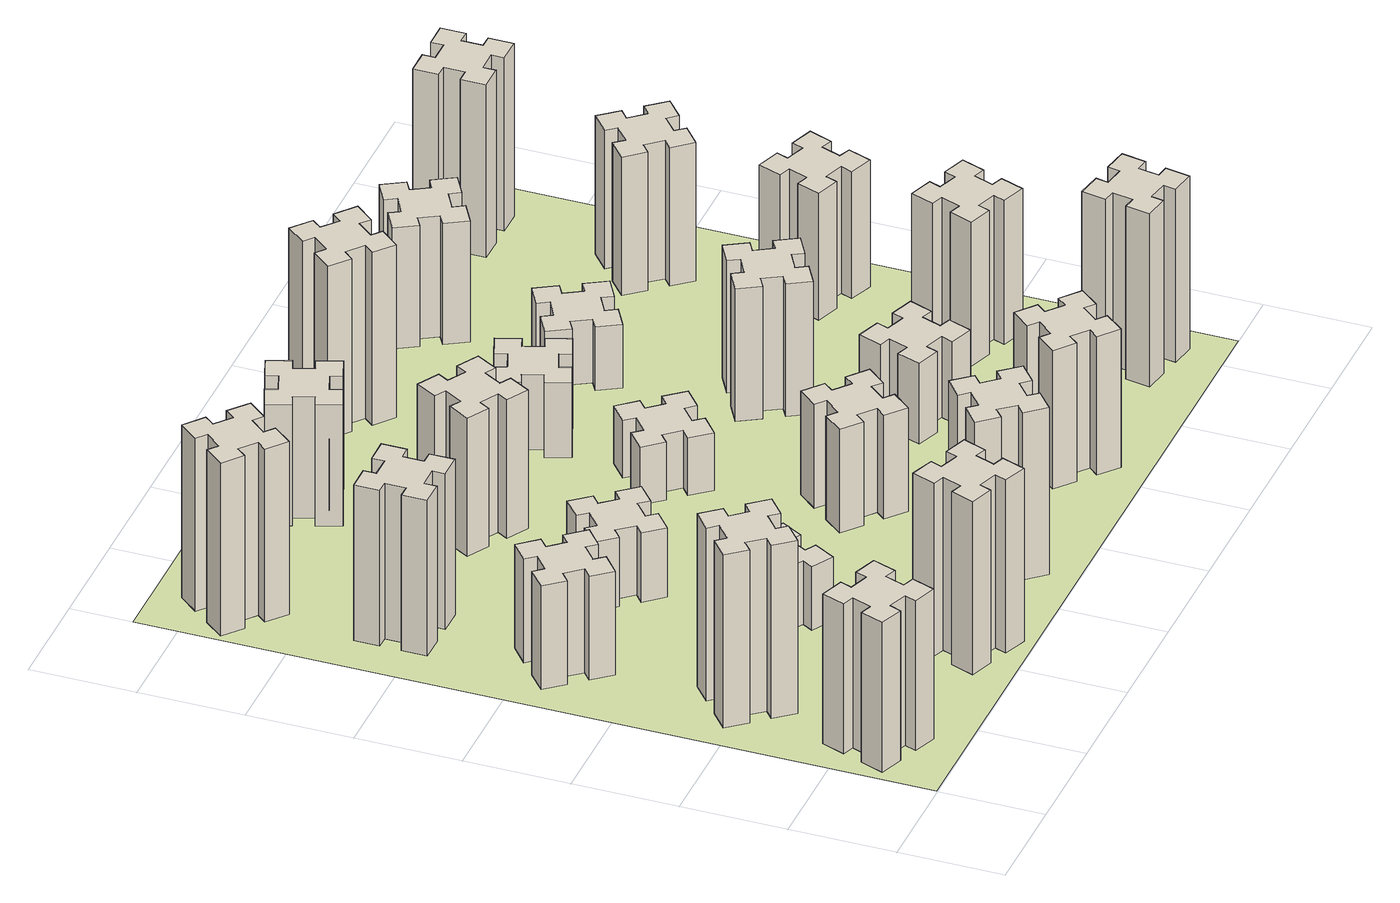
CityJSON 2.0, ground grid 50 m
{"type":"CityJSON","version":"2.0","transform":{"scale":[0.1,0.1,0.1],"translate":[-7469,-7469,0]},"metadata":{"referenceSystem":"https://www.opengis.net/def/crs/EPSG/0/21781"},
"CityObjects":{
"building1":{"type":"Building","attributes":{"class":"1000","function":"1000","usage":"1000","yearOfConstruction":2016,"roofType":"1000","measuredHeight":78,"storeysAboveGround":30,"storeysBelowGround":0},"geometry":[{"type":"Solid","lod":"1","boundaries":[[[[0,1,2,3,4,5,6,7,8,9,10,11,12,13,14,15,16,17,18,19]],[[17,16,20,21]],[[16,15,22,20]],[[15,14,23,22]],[[14,13,24,23]],[[13,12,25,24]],[[12,11,26,25]],[[11,10,27,26]],[[10,9,28,27]],[[9,8,29,28]],[[8,7,30,29]],[[7,6,31,30]],[[6,5,32,31]],[[5,4,33,32]],[[4,3,34,33]],[[3,2,35,34]],[[2,1,36,35]],[[1,0,37,36]],[[0,19,38,37]],[[19,18,39,38]],[[18,17,21,39]],[[24,25,26,27,28,29,30,31,32,33,34,35,36,37,38,39,21,20,22,23]]]]}]},
"building2":{"type":"Building","attributes":{"class":"1000","function":"1000","usage":"1000","yearOfConstruction":2016,"roofType":"1000","measuredHeight":90,"storeysAboveGround":30,"storeysBelowGround":0},"geometry":[{"type":"Solid","lod":"1","boundaries":[[[[40,41,42,43,44,45,46,47,48,49,50,51,52,53,54,55,56,57,58,59]],[[57,56,60,61]],[[56,55,62,60]],[[55,54,63,62]],[[54,53,64,63]],[[53,52,65,64]],[[52,51,66,65]],[[51,50,67,66]],[[50,49,68,67]],[[49,48,69,68]],[[48,47,70,69]],[[47,46,71,70]],[[46,45,72,71]],[[45,44,73,72]],[[44,43,74,73]],[[43,42,75,74]],[[42,41,76,75]],[[41,40,77,76]],[[40,59,78,77]],[[59,58,79,78]],[[58,57,61,79]],[[64,65,66,67,68,69,70,71,72,73,74,75,76,77,78,79,61,60,62,63]]]]}]},
"building3":{"type":"Building","attributes":{"class":"1000","function":"1000","usage":"1000","yearOfConstruction":2016,"roofType":"1000","measuredHeight":54,"storeysAboveGround":30,"storeysBelowGround":0},"geometry":[{"type":"Solid","lod":"1","boundaries":[[[[80,81,82,83,84,85,86,87,88,89,90,91,92,93,94,95,96,97,98,99]],[[97,96,100,101]],[[96,95,102,100]],[[95,94,103,102]],[[94,93,104,103]],[[93,92,105,104]],[[92,91,106,105]],[[91,90,107,106]],[[90,89,108,107]],[[89,88,109,108]],[[88,87,110,109]],[[87,86,111,110]],[[86,85,112,111]],[[85,84,113,112]],[[84,83,114,113]],[[83,82,115,114]],[[82,81,116,115]],[[81,80,117,116]],[[80,99,118,117]],[[99,98,119,118]],[[98,97,101,119]],[[104,105,106,107,108,109,110,111,112,113,114,115,116,117,118,119,101,100,102,103]]]]}]},
"building4":{"type":"Building","attributes":{"class":"1000","function":"1000","usage":"1000","yearOfConstruction":2016,"roofType":"1000","measuredHeight":81,"storeysAboveGround":30,"storeysBelowGround":0},"geometry":[{"type":"Solid","lod":"1","boundaries":[[[[120,121,122,123,124,125,126,127,128,129,130,131,132,133,134,135,136,137,138,139]],[[137,136,140,141]],[[136,135,142,140]],[[135,134,143,142]],[[134,133,144,143]],[[133,132,145,144]],[[132,131,146,145]],[[131,130,147,146]],[[130,129,148,147]],[[129,128,149,148]],[[128,127,150,149]],[[127,126,151,150]],[[126,125,152,151]],[[125,124,153,152]],[[124,123,154,153]],[[123,122,155,154]],[[122,121,156,155]],[[121,120,157,156]],[[120,139,158,157]],[[139,138,159,158]],[[138,137,141,159]],[[144,145,146,147,148,149,150,151,152,153,154,155,156,157,158,159,141,140,142,143]]]]}]},
"building5":{"type":"Building","attributes":{"class":"1000","function":"1000","usage":"1000","yearOfConstruction":2016,"roofType":"1000","measuredHeight":90,"storeysAboveGround":30,"storeysBelowGround":0},"geometry":[{"type":"Solid","lod":"1","boundaries":[[[[160,161,162,163,164,165,166,167,168,169,170,171,172,173,174,175,176,177,178,179]],[[177,176,180,181]],[[176,175,182,180]],[[175,174,183,182]],[[174,173,184,183]],[[173,172,185,184]],[[172,171,186,185]],[[171,170,187,186]],[[170,169,188,187]],[[169,168,189,188]],[[168,167,190,189]],[[167,166,191,190]],[[166,165,192,191]],[[165,164,193,192]],[[164,163,194,193]],[[163,162,195,194]],[[162,161,196,195]],[[161,160,197,196]],[[160,179,198,197]],[[179,178,199,198]],[[178,177,181,199]],[[184,185,186,187,188,189,190,191,192,193,194,195,196,197,198,199,181,180,182,183]]]]}]},
"building6":{"type":"Building","attributes":{"class":"1000","function":"1000","usage":"1000","yearOfConstruction":2016,"roofType":"1000","measuredHeight":90,"storeysAboveGround":30,"storeysBelowGround":0},"geometry":[{"type":"Solid","lod":"1","boundaries":[[[[200,201,202,203,204,205,206,207,208,209,210,211,212,213,214,215,216,217,218,219]],[[217,216,220,221]],[[216,215,222,220]],[[215,214,223,222]],[[214,213,224,223]],[[213,212,225,224]],[[212,211,226,225]],[[211,210,227,226]],[[210,209,228,227]],[[209,208,229,228]],[[208,207,230,229]],[[207,206,231,230]],[[206,205,232,231]],[[205,204,233,232]],[[204,203,234,233]],[[203,202,235,234]],[[202,201,236,235]],[[201,200,237,236]],[[200,219,238,237]],[[219,218,239,238]],[[218,217,221,239]],[[224,225,226,227,228,229,230,231,232,233,234,235,236,237,238,239,221,220,222,223]]]]}]},
"building7":{"type":"Building","attributes":{"class":"1000","function":"1000","usage":"1000","yearOfConstruction":2016,"roofType":"1000","measuredHeight":33,"storeysAboveGround":30,"storeysBelowGround":0},"geometry":[{"type":"Solid","lod":"1","boundaries":[[[[240,241,242,243,244,245,246,247,248,249,250,251,252,253,254,255,256,257,258,259]],[[257,256,260,261]],[[256,255,262,260]],[[255,254,263,262]],[[254,253,264,263]],[[253,252,265,264]],[[252,251,266,265]],[[251,250,267,266]],[[250,249,268,267]],[[249,248,269,268]],[[248,247,270,269]],[[247,246,271,270]],[[246,245,272,271]],[[245,244,273,272]],[[244,243,274,273]],[[243,242,275,274]],[[242,241,276,275]],[[241,240,277,276]],[[240,259,278,277]],[[259,258,279,278]],[[258,257,261,279]],[[264,265,266,267,268,269,270,271,272,273,274,275,276,277,278,279,261,260,262,263]]]]}]},
"building8":{"type":"Building","attributes":{"class":"1000","function":"1000","usage":"1000","yearOfConstruction":2016,"roofType":"1000","measuredHeight":36,"storeysAboveGround":30,"storeysBelowGround":0},"geometry":[{"type":"Solid","lod":"1","boundaries":[[[[280,281,282,283,284,285,286,287,288,289,290,291,292,293,294,295,296,297,298,299]],[[297,296,300,301]],[[296,295,302,300]],[[295,294,303,302]],[[294,293,304,303]],[[293,292,305,304]],[[292,291,306,305]],[[291,290,307,306]],[[290,289,308,307]],[[289,288,309,308]],[[288,287,310,309]],[[287,286,311,310]],[[286,285,312,311]],[[285,284,313,312]],[[284,283,314,313]],[[283,282,315,314]],[[282,281,316,315]],[[281,280,317,316]],[[280,299,318,317]],[[299,298,319,318]],[[298,297,301,319]],[[304,305,306,307,308,309,310,311,312,313,314,315,316,317,318,319,301,300,302,303]]]]}]},
"building9":{"type":"Building","attributes":{"class":"1000","function":"1000","usage":"1000","yearOfConstruction":2016,"roofType":"1000","measuredHeight":87,"storeysAboveGround":30,"storeysBelowGround":0},"geometry":[{"type":"Solid","lod":"1","boundaries":[[[[320,321,322,323,324,325,326,327,328,329,330,331,332,333,334,335,336,337,338,339]],[[337,336,340,341]],[[336,335,342,340]],[[335,334,343,342]],[[334,333,344,343]],[[333,332,345,344]],[[332,331,346,345]],[[331,330,347,346]],[[330,329,348,347]],[[329,328,349,348]],[[328,327,350,349]],[[327,326,351,350]],[[326,325,352,351]],[[325,324,353,352]],[[324,323,354,353]],[[323,322,355,354]],[[322,321,356,355]],[[321,320,357,356]],[[320,339,358,357]],[[339,338,359,358]],[[338,337,341,359]],[[344,345,346,347,348,349,350,351,352,353,354,355,356,357,358,359,341,340,342,343]]]]}]},
"building10":{"type":"Building","attributes":{"class":"1000","function":"1000","usage":"1000","yearOfConstruction":2016,"roofType":"1000","measuredHeight":72,"storeysAboveGround":30,"storeysBelowGround":0},"geometry":[{"type":"Solid","lod":"1","boundaries":[[[[360,361,362,363,364,365,366,367,368,369,370,371,372,373,374,375,376,377,378,379]],[[377,376,380,381]],[[376,375,382,380]],[[375,374,383,382]],[[374,373,384,383]],[[373,372,385,384]],[[372,371,386,385]],[[371,370,387,386]],[[370,369,388,387]],[[369,368,389,388]],[[368,367,390,389]],[[367,366,391,390]],[[366,365,392,391]],[[365,364,393,392]],[[364,363,394,393]],[[363,362,395,394]],[[362,361,396,395]],[[361,360,397,396]],[[360,379,398,397]],[[379,378,399,398]],[[378,377,381,399]],[[384,385,386,387,388,389,390,391,392,393,394,395,396,397,398,399,381,380,382,383]]]]}]},
"building11":{"type":"Building","attributes":{"class":"1000","function":"1000","usage":"1000","yearOfConstruction":2016,"roofType":"1000","measuredHeight":63,"storeysAboveGround":30,"storeysBelowGround":0},"geometry":[{"type":"Solid","lod":"1","boundaries":[[[[400,401,402,403,404,405,406,407,408,409,410,411,412,413,414,415,416,417,418,419]],[[417,416,420,421]],[[416,415,422,420]],[[415,414,423,422]],[[414,413,424,423]],[[413,412,425,424]],[[412,411,426,425]],[[411,410,427,426]],[[410,409,428,427]],[[409,408,429,428]],[[408,407,430,429]],[[407,406,431,430]],[[406,405,432,431]],[[405,404,433,432]],[[404,403,434,433]],[[403,402,435,434]],[[402,401,436,435]],[[401,400,437,436]],[[400,419,438,437]],[[419,418,439,438]],[[418,417,421,439]],[[424,425,426,427,428,429,430,431,432,433,434,435,436,437,438,439,421,420,422,423]]]]}]},
"building12":{"type":"Building","attributes":{"class":"1000","function":"1000","usage":"1000","yearOfConstruction":2016,"roofType":"1000","measuredHeight":54,"storeysAboveGround":30,"storeysBelowGround":0},"geometry":[{"type":"Solid","lod":"1","boundaries":[[[[440,441,442,443,444,445,446,447,448,449,450,451,452,453,454,455,456,457,458,459]],[[457,456,460,461]],[[456,455,462,460]],[[455,454,463,462]],[[454,453,464,463]],[[453,452,465,464]],[[452,451,466,465]],[[451,450,467,466]],[[450,449,468,467]],[[449,448,469,468]],[[448,447,470,469]],[[447,446,471,470]],[[446,445,472,471]],[[445,444,473,472]],[[444,443,474,473]],[[443,442,475,474]],[[442,441,476,475]],[[441,440,477,476]],[[440,459,478,477]],[[459,458,479,478]],[[458,457,461,479]],[[464,465,466,467,468,469,470,471,472,473,474,475,476,477,478,479,461,460,462,463]]]]}]},
"building13":{"type":"Building","attributes":{"class":"1000","function":"1000","usage":"1000","yearOfConstruction":2016,"roofType":"1000","measuredHeight":30,"storeysAboveGround":30,"storeysBelowGround":0},"geometry":[{"type":"Solid","lod":"1","boundaries":[[[[480,481,482,483,484,485,486,487,488,489,490,491,492,493,494,495,496,497,498,499]],[[497,496,500,501]],[[496,495,502,500]],[[495,494,503,502]],[[494,493,504,503]],[[493,492,505,504]],[[492,491,506,505]],[[491,490,507,506]],[[490,489,508,507]],[[489,488,509,508]],[[488,487,510,509]],[[487,486,511,510]],[[486,485,512,511]],[[485,484,513,512]],[[484,483,514,513]],[[483,482,515,514]],[[482,481,516,515]],[[481,480,517,516]],[[480,499,518,517]],[[499,498,519,518]],[[498,497,501,519]],[[504,505,506,507,508,509,510,511,512,513,514,515,516,517,518,519,501,500,502,503]]]]}]},
"building14":{"type":"Building","attributes":{"class":"1000","function":"1000","usage":"1000","yearOfConstruction":2016,"roofType":"1000","measuredHeight":72,"storeysAboveGround":30,"storeysBelowGround":0},"geometry":[{"type":"Solid","lod":"1","boundaries":[[[[520,521,522,523,524,525,526,527,528,529,530,531,532,533,534,535,536,537,538,539]],[[537,536,540,541]],[[536,535,542,540]],[[535,534,543,542]],[[534,533,544,543]],[[533,532,545,544]],[[532,531,546,545]],[[531,530,547,546]],[[530,529,548,547]],[[529,528,549,548]],[[528,527,550,549]],[[527,526,551,550]],[[526,525,552,551]],[[525,524,553,552]],[[524,523,554,553]],[[523,522,555,554]],[[522,521,556,555]],[[521,520,557,556]],[[520,539,558,557]],[[539,538,559,558]],[[538,537,541,559]],[[544,545,546,547,548,549,550,551,552,553,554,555,556,557,558,559,541,540,542,543]]]]}]},
"building15":{"type":"Building","attributes":{"class":"1000","function":"1000","usage":"1000","yearOfConstruction":2016,"roofType":"1000","measuredHeight":39,"storeysAboveGround":30,"storeysBelowGround":0},"geometry":[{"type":"Solid","lod":"1","boundaries":[[[[560,561,562,563,564,565,566,567,568,569,570,571,572,573,574,575,576,577,578,579]],[[577,576,580,581]],[[576,575,582,580]],[[575,574,583,582]],[[574,573,584,583]],[[573,572,585,584]],[[572,571,586,585]],[[571,570,587,586]],[[570,569,588,587]],[[569,568,589,588]],[[568,567,590,589]],[[567,566,591,590]],[[566,565,592,591]],[[565,564,593,592]],[[564,563,594,593]],[[563,562,595,594]],[[562,561,596,595]],[[561,560,597,596]],[[560,579,598,597]],[[579,578,599,598]],[[578,577,581,599]],[[584,585,586,587,588,589,590,591,592,593,594,595,596,597,598,599,581,580,582,583]]]]}]},
"building16":{"type":"Building","attributes":{"class":"1000","function":"1000","usage":"1000","yearOfConstruction":2016,"roofType":"1000","measuredHeight":90,"storeysAboveGround":30,"storeysBelowGround":0},"geometry":[{"type":"Solid","lod":"1","boundaries":[[[[600,601,602,603,604,605,606,607,608,609,610,611,612,613,614,615,616,617,618,619]],[[617,616,620,621]],[[616,615,622,620]],[[615,614,623,622]],[[614,613,624,623]],[[613,612,625,624]],[[612,611,626,625]],[[611,610,627,626]],[[610,609,628,627]],[[609,608,629,628]],[[608,607,630,629]],[[607,606,631,630]],[[606,605,632,631]],[[605,604,633,632]],[[604,603,634,633]],[[603,602,635,634]],[[602,601,636,635]],[[601,600,637,636]],[[600,619,638,637]],[[619,618,639,638]],[[618,617,621,639]],[[624,625,626,627,628,629,630,631,632,633,634,635,636,637,638,639,621,620,622,623]]]]}]},
"building17":{"type":"Building","attributes":{"class":"1000","function":"1000","usage":"1000","yearOfConstruction":2016,"roofType":"1000","measuredHeight":42,"storeysAboveGround":30,"storeysBelowGround":0},"geometry":[{"type":"Solid","lod":"1","boundaries":[[[[640,641,642,643,644,645,646,647,648,649,650,651,652,653,654,655,656,657,658,659]],[[657,656,660,661]],[[656,655,662,660]],[[655,654,663,662]],[[654,653,664,663]],[[653,652,665,664]],[[652,651,666,665]],[[651,650,667,666]],[[650,649,668,667]],[[649,648,669,668]],[[648,647,670,669]],[[647,646,671,670]],[[646,645,672,671]],[[645,644,673,672]],[[644,643,674,673]],[[643,642,675,674]],[[642,641,676,675]],[[641,640,677,676]],[[640,659,678,677]],[[659,658,679,678]],[[658,657,661,679]],[[664,665,666,667,668,669,670,671,672,673,674,675,676,677,678,679,661,660,662,663]]]]}]},
"building18":{"type":"Building","attributes":{"class":"1000","function":"1000","usage":"1000","yearOfConstruction":2016,"roofType":"1000","measuredHeight":69,"storeysAboveGround":30,"storeysBelowGround":0},"geometry":[{"type":"Solid","lod":"1","boundaries":[[[[680,681,682,683,684,685,686,687,688,689,690,691,692,693,694,695,696,697,698,699]],[[697,696,700,701]],[[696,695,702,700]],[[695,694,703,702]],[[694,693,704,703]],[[693,692,705,704]],[[692,691,706,705]],[[691,690,707,706]],[[690,689,708,707]],[[689,688,709,708]],[[688,687,710,709]],[[687,686,711,710]],[[686,685,712,711]],[[685,684,713,712]],[[684,683,714,713]],[[683,682,715,714]],[[682,681,716,715]],[[681,680,717,716]],[[680,699,718,717]],[[699,698,719,718]],[[698,697,701,719]],[[704,705,706,707,708,709,710,711,712,713,714,715,716,717,718,719,701,700,702,703]]]]}]},
"building19":{"type":"Building","attributes":{"class":"1000","function":"1000","usage":"1000","yearOfConstruction":2016,"roofType":"1000","measuredHeight":33,"storeysAboveGround":30,"storeysBelowGround":0},"geometry":[{"type":"Solid","lod":"1","boundaries":[[[[720,721,722,723,724,725,726,727,728,729,730,731,732,733,734,735,736,737,738,739]],[[737,736,740,741]],[[736,735,742,740]],[[735,734,743,742]],[[734,733,744,743]],[[733,732,745,744]],[[732,731,746,745]],[[731,730,747,746]],[[730,729,748,747]],[[729,728,749,748]],[[728,727,750,749]],[[727,726,751,750]],[[726,725,752,751]],[[725,724,753,752]],[[724,723,754,753]],[[723,722,755,754]],[[722,721,756,755]],[[721,720,757,756]],[[720,739,758,757]],[[739,738,759,758]],[[738,737,741,759]],[[744,745,746,747,748,749,750,751,752,753,754,755,756,757,758,759,741,740,742,743]]]]}]},
"building20":{"type":"Building","attributes":{"class":"1000","function":"1000","usage":"1000","yearOfConstruction":2016,"roofType":"1000","measuredHeight":90,"storeysAboveGround":30,"storeysBelowGround":0},"geometry":[{"type":"Solid","lod":"1","boundaries":[[[[760,761,762,763,764,765,766,767,768,769,770,771,772,773,774,775,776,777,778,779]],[[777,776,780,781]],[[776,775,782,780]],[[775,774,783,782]],[[774,773,784,783]],[[773,772,785,784]],[[772,771,786,785]],[[771,770,787,786]],[[770,769,788,787]],[[769,768,789,788]],[[768,767,790,789]],[[767,766,791,790]],[[766,765,792,791]],[[765,764,793,792]],[[764,763,794,793]],[[763,762,795,794]],[[762,761,796,795]],[[761,760,797,796]],[[760,779,798,797]],[[779,778,799,798]],[[778,777,781,799]],[[784,785,786,787,788,789,790,791,792,793,794,795,796,797,798,799,781,780,782,783]]]]}]},
"building21":{"type":"Building","attributes":{"class":"1000","function":"1000","usage":"1000","yearOfConstruction":2016,"roofType":"1000","measuredHeight":63,"storeysAboveGround":30,"storeysBelowGround":0},"geometry":[{"type":"Solid","lod":"1","boundaries":[[[[800,801,802,803,804,805,806,807,808,809,810,811,812,813,814,815,816,817,818,819]],[[817,816,820,821]],[[816,815,822,820]],[[815,814,823,822]],[[814,813,824,823]],[[813,812,825,824]],[[812,811,826,825]],[[811,810,827,826]],[[810,809,828,827]],[[809,808,829,828]],[[808,807,830,829]],[[807,806,831,830]],[[806,805,832,831]],[[805,804,833,832]],[[804,803,834,833]],[[803,802,835,834]],[[802,801,836,835]],[[801,800,837,836]],[[800,819,838,837]],[[819,818,839,838]],[[818,817,821,839]],[[824,825,826,827,828,829,830,831,832,833,834,835,836,837,838,839,821,820,822,823]]]]}]},
"building22":{"type":"Building","attributes":{"class":"1000","function":"1000","usage":"1000","yearOfConstruction":2016,"roofType":"1000","measuredHeight":75,"storeysAboveGround":30,"storeysBelowGround":0},"geometry":[{"type":"Solid","lod":"1","boundaries":[[[[840,841,842,843,844,845,846,847,848,849,850,851,852,853,854,855,856,857,858,859]],[[857,856,860,861]],[[856,855,862,860]],[[855,854,863,862]],[[854,853,864,863]],[[853,852,865,864]],[[852,851,866,865]],[[851,850,867,866]],[[850,849,868,867]],[[849,848,869,868]],[[848,847,870,869]],[[847,846,871,870]],[[846,845,872,871]],[[845,844,873,872]],[[844,843,874,873]],[[843,842,875,874]],[[842,841,876,875]],[[841,840,877,876]],[[840,859,878,877]],[[859,858,879,878]],[[858,857,861,879]],[[864,865,866,867,868,869,870,871,872,873,874,875,876,877,878,879,861,860,862,863]]]]}]},
"building23":{"type":"Building","attributes":{"class":"1000","function":"1000","usage":"1000","yearOfConstruction":2016,"roofType":"1000","measuredHeight":66,"storeysAboveGround":30,"storeysBelowGround":0},"geometry":[{"type":"Solid","lod":"1","boundaries":[[[[880,881,882,883,884,885,886,887,888,889,890,891,892,893,894,895,896,897,898,899]],[[897,896,900,901]],[[896,895,902,900]],[[895,894,903,902]],[[894,893,904,903]],[[893,892,905,904]],[[892,891,906,905]],[[891,890,907,906]],[[890,889,908,907]],[[889,888,909,908]],[[888,887,910,909]],[[887,886,911,910]],[[886,885,912,911]],[[885,884,913,912]],[[884,883,914,913]],[[883,882,915,914]],[[882,881,916,915]],[[881,880,917,916]],[[880,899,918,917]],[[899,898,919,918]],[[898,897,901,919]],[[904,905,906,907,908,909,910,911,912,913,914,915,916,917,918,919,901,900,902,903]]]]}]},
"building24":{"type":"Building","attributes":{"class":"1000","function":"1000","usage":"1000","yearOfConstruction":2016,"roofType":"1000","measuredHeight":72,"storeysAboveGround":30,"storeysBelowGround":0},"geometry":[{"type":"Solid","lod":"1","boundaries":[[[[920,921,922,923,924,925,926,927,928,929,930,931,932,933,934,935,936,937,938,939]],[[937,936,940,941]],[[936,935,942,940]],[[935,934,943,942]],[[934,933,944,943]],[[933,932,945,944]],[[932,931,946,945]],[[931,930,947,946]],[[930,929,948,947]],[[929,928,949,948]],[[928,927,950,949]],[[927,926,951,950]],[[926,925,952,951]],[[925,924,953,952]],[[924,923,954,953]],[[923,922,955,954]],[[922,921,956,955]],[[921,920,957,956]],[[920,939,958,957]],[[939,938,959,958]],[[938,937,941,959]],[[944,945,946,947,948,949,950,951,952,953,954,955,956,957,958,959,941,940,942,943]]]]}]},
"building25":{"type":"Building","attributes":{"class":"1000","function":"1000","usage":"1000","yearOfConstruction":2016,"roofType":"1000","measuredHeight":90,"storeysAboveGround":30,"storeysBelowGround":0},"geometry":[{"type":"Solid","lod":"1","boundaries":[[[[960,961,962,963,964,965,966,967,968,969,970,971,972,973,974,975,976,977,978,979]],[[977,976,980,981]],[[976,975,982,980]],[[975,974,983,982]],[[974,973,984,983]],[[973,972,985,984]],[[972,971,986,985]],[[971,970,987,986]],[[970,969,988,987]],[[969,968,989,988]],[[968,967,990,989]],[[967,966,991,990]],[[966,965,992,991]],[[965,964,993,992]],[[964,963,994,993]],[[963,962,995,994]],[[962,961,996,995]],[[961,960,997,996]],[[960,979,998,997]],[[979,978,999,998]],[[978,977,981,999]],[[984,985,986,987,988,989,990,991,992,993,994,995,996,997,998,999,981,980,982,983]]]]}]},
"landuse1":{"type":"LandUse","attributes":{"name":"plot1","function":"1010"},"geometry":[{"type":"MultiSurface","lod":"1","boundaries":[[[1000,1001,1002,1003]]]}]}
},
"vertices":[
[191,289,0],[285,255,0],[264,199,0],[377,157,0],[418,270,0],[362,291,0],[396,385,0],[452,364,0],[493,477,0],[380,518,0],[360,462,0],[266,496,0],[287,552,0],[174,593,0],[133,480,0],[189,460,0],[155,366,0],[99,387,0],[57,274,0],[170,233,0],[155,366,780],[99,387,780],[189,460,780],[133,480,780],[174,593,780],[287,552,780],[266,496,780],[360,462,780],[380,518,780],[493,477,780],[452,364,780],[396,385,780],[362,291,780],[418,270,780],[377,157,780],[264,199,780],[285,255,780],[191,289,780],[170,233,780],[57,274,780],
[492,1048,0],[427,1124,0],[473,1163,0],[396,1255,0],[304,1178,0],[343,1132,0],[266,1067,0],[228,1113,0],[136,1036,0],[213,944,0],[259,983,0],[323,906,0],[277,868,0],[354,776,0],[446,853,0],[408,899,0],[484,963,0],[523,917,0],[615,994,0],[538,1086,0],[484,963,900],[523,917,900],[408,899,900],[446,853,900],[354,776,900],[277,868,900],[323,906,900],[259,983,900],[213,944,900],[136,1036,900],[228,1113,900],[266,1067,900],[343,1132,900],[304,1178,900],[396,1255,900],[473,1163,900],[427,1124,900],[492,1048,900],[538,1086,900],[615,994,900],
[492,1888,0],[427,1964,0],[473,2003,0],[396,2095,0],[304,2018,0],[343,1972,0],[266,1907,0],[228,1953,0],[136,1876,0],[213,1784,0],[259,1823,0],[323,1746,0],[277,1708,0],[354,1616,0],[446,1693,0],[408,1739,0],[484,1803,0],[523,1757,0],[615,1834,0],[538,1926,0],[484,1803,540],[523,1757,540],[408,1739,540],[446,1693,540],[354,1616,540],[277,1708,540],[323,1746,540],[259,1823,540],[213,1784,540],[136,1876,540],[228,1953,540],[266,1907,540],[343,1972,540],[304,2018,540],[396,2095,540],[473,2003,540],[427,1964,540],[492,1888,540],[538,1926,540],[615,1834,540],
[485,2545,0],[485,2645,0],[545,2645,0],[545,2765,0],[425,2765,0],[425,2705,0],[325,2705,0],[325,2765,0],[205,2765,0],[205,2645,0],[265,2645,0],[265,2545,0],[205,2545,0],[205,2425,0],[325,2425,0],[325,2485,0],[425,2485,0],[425,2425,0],[545,2425,0],[545,2545,0],[425,2485,810],[425,2425,810],[325,2485,810],[325,2425,810],[205,2425,810],[205,2545,810],[265,2545,810],[265,2645,810],[205,2645,810],[205,2765,810],[325,2765,810],[325,2705,810],[425,2705,810],[425,2765,810],[545,2765,810],[545,2645,810],[485,2645,810],[485,2545,810],[545,2545,810],[545,2425,810],
[1029,360,0],[995,266,0],[939,287,0],[897,174,0],[1010,133,0],[1031,189,0],[1125,155,0],[1104,99,0],[1217,57,0],[1258,170,0],[1202,191,0],[1236,285,0],[1292,264,0],[1333,377,0],[1220,418,0],[1200,362,0],[1106,396,0],[1127,452,0],[1014,493,0],[973,380,0],[1106,396,900],[1127,452,900],[1200,362,900],[1220,418,900],[1333,377,900],[1292,264,900],[1236,285,900],[1202,191,900],[1258,170,900],[1217,57,900],[1104,99,900],[1125,155,900],[1031,189,900],[1010,133,900],[897,174,900],[939,287,900],[995,266,900],[1029,360,900],[973,380,900],[1014,493,900],
[384,3387,0],[308,3452,0],[346,3498,0],[254,3575,0],[177,3483,0],[223,3444,0],[159,3368,0],[113,3406,0],[36,3314,0],[128,3237,0],[166,3283,0],[243,3219,0],[204,3173,0],[296,3096,0],[373,3188,0],[327,3226,0],[392,3303,0],[438,3264,0],[515,3356,0],[423,3433,0],[392,3303,900],[438,3264,900],[327,3226,900],[373,3188,900],[296,3096,900],[204,3173,900],[243,3219,900],[166,3283,900],[128,3237,900],[36,3314,900],[113,3406,900],[159,3368,900],[223,3444,900],[177,3483,900],[254,3575,900],[346,3498,900],[308,3452,900],[384,3387,900],[423,3433,900],[515,3356,900],
[1086,1017,0],[1136,1104,0],[1188,1074,0],[1248,1178,0],[1144,1238,0],[1114,1186,0],[1027,1236,0],[1057,1288,0],[953,1348,0],[893,1244,0],[945,1214,0],[895,1127,0],[843,1157,0],[783,1053,0],[887,993,0],[917,1045,0],[1004,995,0],[974,943,0],[1078,883,0],[1138,987,0],[1004,995,330],[974,943,330],[917,1045,330],[887,993,330],[783,1053,330],[843,1157,330],[895,1127,330],[945,1214,330],[893,1244,330],[953,1348,330],[1057,1288,330],[1027,1236,330],[1114,1186,330],[1144,1238,330],[1248,1178,330],[1188,1074,330],[1136,1104,330],[1086,1017,330],[1138,987,330],[1078,883,330],
[983,1972,0],[906,1907,0],[868,1953,0],[776,1876,0],[853,1784,0],[899,1823,0],[963,1746,0],[917,1708,0],[994,1616,0],[1086,1693,0],[1048,1739,0],[1124,1803,0],[1163,1757,0],[1255,1834,0],[1178,1926,0],[1132,1888,0],[1067,1964,0],[1113,2003,0],[1036,2095,0],[944,2018,0],[1067,1964,360],[1113,2003,360],[1132,1888,360],[1178,1926,360],[1255,1834,360],[1163,1757,360],[1124,1803,360],[1048,1739,360],[1086,1693,360],[994,1616,360],[917,1708,360],[963,1746,360],[899,1823,360],[853,1784,360],[776,1876,360],[868,1953,360],[906,1907,360],[983,1972,360],[944,2018,360],[1036,2095,360],
[1639,343,0],[1703,266,0],[1657,228,0],[1734,136,0],[1826,213,0],[1788,259,0],[1864,323,0],[1903,277,0],[1995,354,0],[1918,446,0],[1872,408,0],[1807,484,0],[1853,523,0],[1776,615,0],[1684,538,0],[1723,492,0],[1646,427,0],[1608,473,0],[1516,396,0],[1593,304,0],[1646,427,870],[1608,473,870],[1723,492,870],[1684,538,870],[1776,615,870],[1853,523,870],[1807,484,870],[1872,408,870],[1918,446,870],[1995,354,870],[1903,277,870],[1864,323,870],[1788,259,870],[1826,213,870],[1734,136,870],[1657,228,870],[1703,266,870],[1639,343,870],[1593,304,870],[1516,396,870],
[1314,2666,0],[1227,2716,0],[1257,2768,0],[1153,2828,0],[1093,2724,0],[1145,2694,0],[1095,2607,0],[1043,2637,0],[983,2533,0],[1087,2473,0],[1117,2525,0],[1204,2475,0],[1174,2423,0],[1278,2363,0],[1338,2467,0],[1286,2497,0],[1336,2584,0],[1388,2554,0],[1448,2658,0],[1344,2718,0],[1336,2584,720],[1388,2554,720],[1286,2497,720],[1338,2467,720],[1278,2363,720],[1174,2423,720],[1204,2475,720],[1117,2525,720],[1087,2473,720],[983,2533,720],[1043,2637,720],[1095,2607,720],[1145,2694,720],[1093,2724,720],[1153,2828,720],[1257,2768,720],[1227,2716,720],[1314,2666,720],[1344,2718,720],[1448,2658,720],
[1125,3456,0],[1031,3422,0],[1010,3478,0],[897,3437,0],[939,3324,0],[995,3345,0],[1029,3251,0],[973,3230,0],[1014,3117,0],[1127,3159,0],[1106,3215,0],[1200,3249,0],[1220,3193,0],[1333,3234,0],[1292,3347,0],[1236,3326,0],[1202,3420,0],[1258,3440,0],[1217,3553,0],[1104,3512,0],[1202,3420,630],[1258,3440,630],[1236,3326,630],[1292,3347,630],[1333,3234,630],[1220,3193,630],[1200,3249,630],[1106,3215,630],[1127,3159,630],[1014,3117,630],[973,3230,630],[1029,3251,630],[995,3345,630],[939,3324,630],[897,3437,630],[1010,3478,630],[1031,3422,630],[1125,3456,630],[1104,3512,630],[1217,3553,630],
[1846,1063,0],[1923,999,0],[1884,953,0],[1976,876,0],[2053,968,0],[2007,1006,0],[2072,1083,0],[2118,1044,0],[2195,1136,0],[2103,1213,0],[2064,1167,0],[1988,1232,0],[2026,1278,0],[1934,1355,0],[1857,1263,0],[1903,1224,0],[1839,1148,0],[1793,1186,0],[1716,1094,0],[1808,1017,0],[1839,1148,540],[1793,1186,540],[1903,1224,540],[1857,1263,540],[1934,1355,540],[2026,1278,540],[1988,1232,540],[2064,1167,540],[2103,1213,540],[2195,1136,540],[2118,1044,540],[2072,1083,540],[2007,1006,540],[2053,968,540],[1976,876,540],[1884,953,540],[1923,999,540],[1846,1063,540],[1808,1017,540],[1716,1094,540],
[1972,1988,0],[1907,2064,0],[1953,2103,0],[1876,2195,0],[1784,2118,0],[1823,2072,0],[1746,2007,0],[1708,2053,0],[1616,1976,0],[1693,1884,0],[1739,1923,0],[1803,1846,0],[1757,1808,0],[1834,1716,0],[1926,1793,0],[1888,1839,0],[1964,1903,0],[2003,1857,0],[2095,1934,0],[2018,2026,0],[1964,1903,300],[2003,1857,300],[1888,1839,300],[1926,1793,300],[1834,1716,300],[1757,1808,300],[1803,1846,300],[1739,1923,300],[1693,1884,300],[1616,1976,300],[1708,2053,300],[1746,2007,300],[1823,2072,300],[1784,2118,300],[1876,2195,300],[1953,2103,300],[1907,2064,300],[1972,1988,300],[2018,2026,300],[2095,1934,300],
[2486,323,0],[2563,259,0],[2524,213,0],[2616,136,0],[2693,228,0],[2647,266,0],[2712,343,0],[2758,304,0],[2835,396,0],[2743,473,0],[2704,427,0],[2628,492,0],[2666,538,0],[2574,615,0],[2497,523,0],[2543,484,0],[2479,408,0],[2433,446,0],[2356,354,0],[2448,277,0],[2479,408,720],[2433,446,720],[2543,484,720],[2497,523,720],[2574,615,720],[2666,538,720],[2628,492,720],[2704,427,720],[2743,473,720],[2835,396,720],[2758,304,720],[2712,343,720],[2647,266,720],[2693,228,720],[2616,136,720],[2524,213,720],[2563,259,720],[2486,323,720],[2448,277,720],[2356,354,720],
[1946,2475,0],[2040,2509,0],[2060,2453,0],[2173,2494,0],[2132,2607,0],[2076,2586,0],[2042,2680,0],[2098,2700,0],[2057,2813,0],[1944,2772,0],[1965,2716,0],[1871,2682,0],[1850,2738,0],[1737,2697,0],[1779,2584,0],[1835,2605,0],[1869,2511,0],[1813,2490,0],[1854,2377,0],[1967,2419,0],[1869,2511,390],[1813,2490,390],[1835,2605,390],[1779,2584,390],[1737,2697,390],[1850,2738,390],[1871,2682,390],[1965,2716,390],[1944,2772,390],[2057,2813,390],[2098,2700,390],[2042,2680,390],[2076,2586,390],[2132,2607,390],[2173,2494,390],[2060,2453,390],[2040,2509,390],[1946,2475,390],[1967,2419,390],[1854,2377,390],
[1746,3383,0],[1823,3319,0],[1784,3273,0],[1876,3196,0],[1953,3288,0],[1907,3326,0],[1972,3403,0],[2018,3364,0],[2095,3456,0],[2003,3533,0],[1964,3487,0],[1888,3552,0],[1926,3598,0],[1834,3675,0],[1757,3583,0],[1803,3544,0],[1739,3468,0],[1693,3506,0],[1616,3414,0],[1708,3337,0],[1739,3468,900],[1693,3506,900],[1803,3544,900],[1757,3583,900],[1834,3675,900],[1926,3598,900],[1888,3552,900],[1964,3487,900],[2003,3533,900],[2095,3456,900],[2018,3364,900],[1972,3403,900],[1907,3326,900],[1953,3288,900],[1876,3196,900],[1784,3273,900],[1823,3319,900],[1746,3383,900],[1708,3337,900],[1616,3414,900],
[2780,1202,0],[2686,1236,0],[2707,1292,0],[2594,1333,0],[2553,1220,0],[2609,1200,0],[2575,1106,0],[2519,1127,0],[2477,1014,0],[2590,973,0],[2611,1029,0],[2705,995,0],[2684,939,0],[2797,897,0],[2838,1010,0],[2782,1031,0],[2816,1125,0],[2872,1104,0],[2913,1217,0],[2800,1258,0],[2816,1125,420],[2872,1104,420],[2782,1031,420],[2838,1010,420],[2797,897,420],[2684,939,420],[2705,995,420],[2611,1029,420],[2590,973,420],[2477,1014,420],[2519,1127,420],[2575,1106,420],[2609,1200,420],[2553,1220,420],[2594,1333,420],[2707,1292,420],[2686,1236,420],[2780,1202,420],[2800,1258,420],[2913,1217,420],
[2716,1767,0],[2666,1854,0],[2718,1884,0],[2658,1988,0],[2554,1928,0],[2584,1876,0],[2497,1826,0],[2467,1878,0],[2363,1818,0],[2423,1714,0],[2475,1744,0],[2525,1657,0],[2473,1627,0],[2533,1523,0],[2637,1583,0],[2607,1635,0],[2694,1685,0],[2724,1633,0],[2828,1693,0],[2768,1797,0],[2694,1685,690],[2724,1633,690],[2607,1635,690],[2637,1583,690],[2533,1523,690],[2473,1627,690],[2525,1657,690],[2475,1744,690],[2423,1714,690],[2363,1818,690],[2467,1878,690],[2497,1826,690],[2584,1876,690],[2554,1928,690],[2658,1988,690],[2718,1884,690],[2666,1854,690],[2716,1767,690],[2768,1797,690],[2828,1693,690],
[2375,2584,0],[2425,2497,0],[2373,2467,0],[2433,2363,0],[2537,2423,0],[2507,2475,0],[2594,2525,0],[2624,2473,0],[2728,2533,0],[2668,2637,0],[2616,2607,0],[2566,2694,0],[2618,2724,0],[2558,2828,0],[2454,2768,0],[2484,2716,0],[2397,2666,0],[2367,2718,0],[2263,2658,0],[2323,2554,0],[2397,2666,330],[2367,2718,330],[2484,2716,330],[2454,2768,330],[2558,2828,330],[2618,2724,330],[2566,2694,330],[2616,2607,330],[2668,2637,330],[2728,2533,330],[2624,2473,330],[2594,2525,330],[2507,2475,330],[2537,2423,330],[2433,2363,330],[2373,2467,330],[2425,2497,330],[2375,2584,330],[2323,2554,330],[2263,2658,330],
[3504,475,0],[3405,492,0],[3416,551,0],[3297,572,0],[3277,454,0],[3336,444,0],[3318,345,0],[3259,356,0],[3238,237,0],[3357,217,0],[3367,276,0],[3465,258,0],[3455,199,0],[3573,178,0],[3594,297,0],[3535,307,0],[3552,405,0],[3611,395,0],[3632,513,0],[3514,534,0],[3552,405,900],[3611,395,900],[3535,307,900],[3594,297,900],[3573,178,900],[3455,199,900],[3465,258,900],[3367,276,900],[3357,217,900],[3238,237,900],[3259,356,900],[3318,345,900],[3336,444,900],[3277,454,900],[3297,572,900],[3416,551,900],[3405,492,900],[3504,475,900],[3514,534,900],[3632,513,900],
[2716,3347,0],[2666,3434,0],[2718,3464,0],[2658,3568,0],[2554,3508,0],[2584,3456,0],[2497,3406,0],[2467,3458,0],[2363,3398,0],[2423,3294,0],[2475,3324,0],[2525,3237,0],[2473,3207,0],[2533,3103,0],[2637,3163,0],[2607,3215,0],[2694,3265,0],[2724,3213,0],[2828,3273,0],[2768,3377,0],[2694,3265,630],[2724,3213,630],[2607,3215,630],[2637,3163,630],[2533,3103,630],[2473,3207,630],[2525,3237,630],[2475,3324,630],[2423,3294,630],[2363,3398,630],[2467,3458,630],[2497,3406,630],[2584,3456,630],[2554,3508,630],[2658,3568,630],[2718,3464,630],[2666,3434,630],[2716,3347,630],[2768,3377,630],[2828,3273,630],
[3251,1029,0],[3345,995,0],[3324,939,0],[3437,897,0],[3478,1010,0],[3422,1031,0],[3456,1125,0],[3512,1104,0],[3553,1217,0],[3440,1258,0],[3420,1202,0],[3326,1236,0],[3347,1292,0],[3234,1333,0],[3193,1220,0],[3249,1200,0],[3215,1106,0],[3159,1127,0],[3117,1014,0],[3230,973,0],[3215,1106,750],[3159,1127,750],[3249,1200,750],[3193,1220,750],[3234,1333,750],[3347,1292,750],[3326,1236,750],[3420,1202,750],[3440,1258,750],[3553,1217,750],[3512,1104,750],[3456,1125,750],[3422,1031,750],[3478,1010,750],[3437,897,750],[3324,939,750],[3345,995,750],[3251,1029,750],[3230,973,750],[3117,1014,750],
[3520,1942,0],[3426,1976,0],[3447,2032,0],[3334,2073,0],[3293,1960,0],[3349,1940,0],[3315,1846,0],[3259,1867,0],[3217,1754,0],[3330,1713,0],[3351,1769,0],[3445,1735,0],[3424,1679,0],[3537,1637,0],[3578,1750,0],[3522,1771,0],[3556,1865,0],[3612,1844,0],[3653,1957,0],[3540,1998,0],[3556,1865,660],[3612,1844,660],[3522,1771,660],[3578,1750,660],[3537,1637,660],[3424,1679,660],[3445,1735,660],[3351,1769,660],[3330,1713,660],[3217,1754,660],[3259,1867,660],[3315,1846,660],[3349,1940,660],[3293,1960,660],[3334,2073,660],[3447,2032,660],[3426,1976,660],[3520,1942,660],[3540,1998,660],[3653,1957,660],
[3219,2563,0],[3283,2486,0],[3237,2448,0],[3314,2356,0],[3406,2433,0],[3368,2479,0],[3444,2543,0],[3483,2497,0],[3575,2574,0],[3498,2666,0],[3452,2628,0],[3387,2704,0],[3433,2743,0],[3356,2835,0],[3264,2758,0],[3303,2712,0],[3226,2647,0],[3188,2693,0],[3096,2616,0],[3173,2524,0],[3226,2647,720],[3188,2693,720],[3303,2712,720],[3264,2758,720],[3356,2835,720],[3433,2743,720],[3387,2704,720],[3452,2628,720],[3498,2666,720],[3575,2574,720],[3483,2497,720],[3444,2543,720],[3368,2479,720],[3406,2433,720],[3314,2356,720],[3237,2448,720],[3283,2486,720],[3219,2563,720],[3173,2524,720],[3096,2616,720],
[3285,3325,0],[3385,3325,0],[3385,3265,0],[3505,3265,0],[3505,3385,0],[3445,3385,0],[3445,3485,0],[3505,3485,0],[3505,3605,0],[3385,3605,0],[3385,3545,0],[3285,3545,0],[3285,3605,0],[3165,3605,0],[3165,3485,0],[3225,3485,0],[3225,3385,0],[3165,3385,0],[3165,3265,0],[3285,3265,0],[3225,3385,900],[3165,3385,900],[3225,3485,900],[3165,3485,900],[3165,3605,900],[3285,3605,900],[3285,3545,900],[3385,3545,900],[3385,3605,900],[3505,3605,900],[3505,3485,900],[3445,3485,900],[3445,3385,900],[3505,3385,900],[3505,3265,900],[3385,3265,900],[3385,3325,900],[3285,3325,900],[3285,3265,900],[3165,3265,900],
[5,3705,0],[3705,3705,0],[3705,5,0],[5,5,0]
]}
